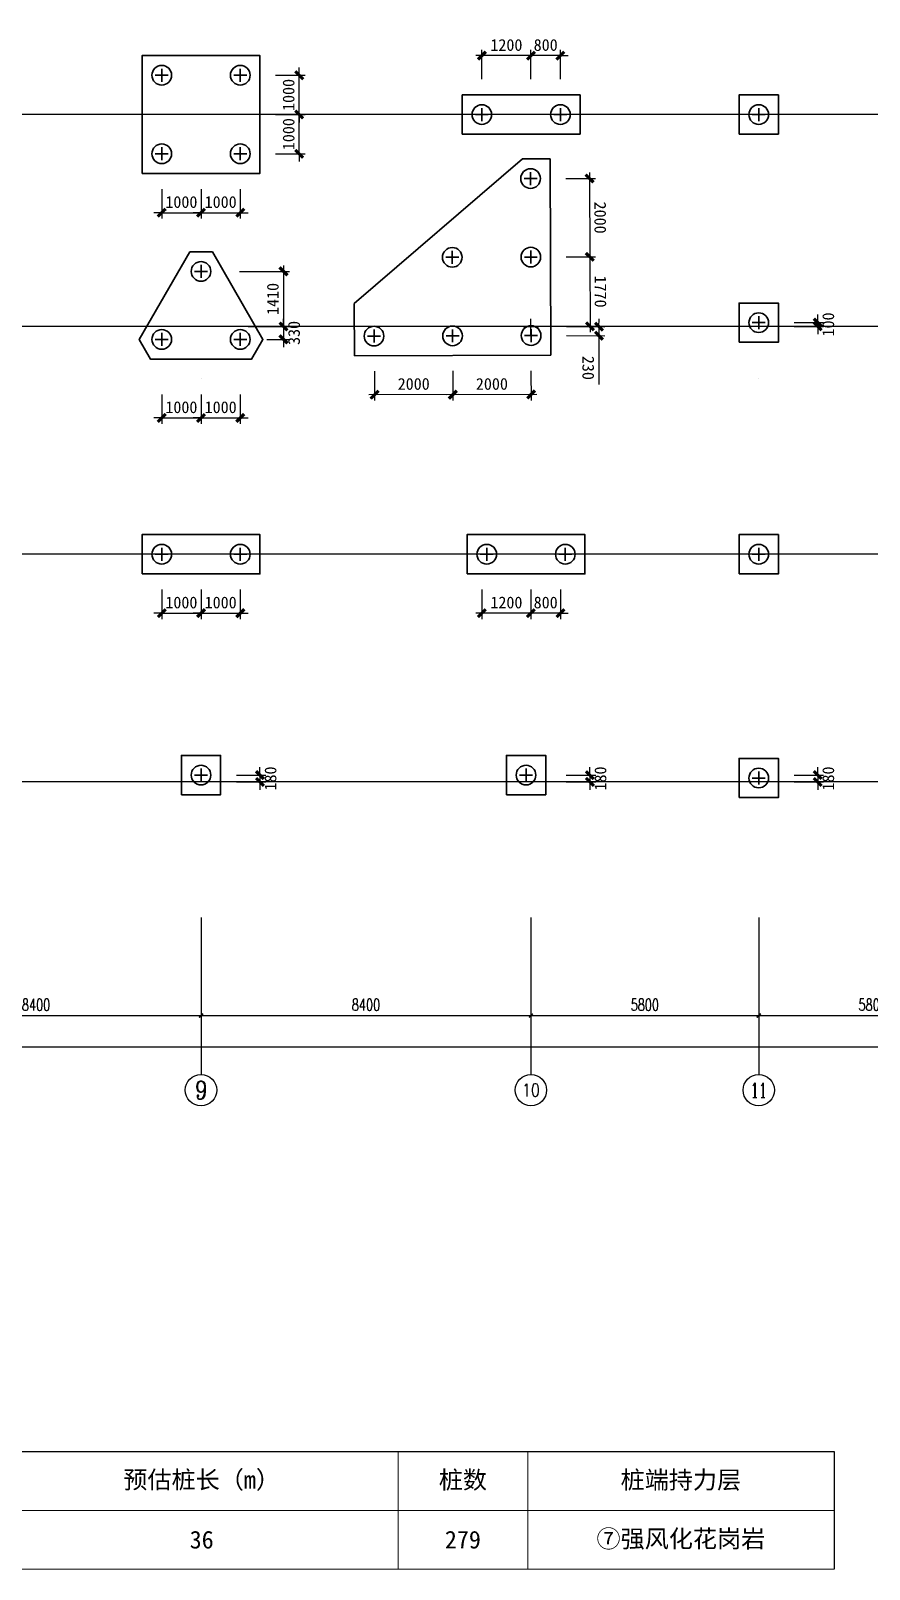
# Model space of a CAD drawing. Header units: millimetres. Extents: x -8252 to 341964, y -299084 to 206355.
# Drawn here: x 48164 to 69510, y -20052 to 19134 of the extents above; entities that cross this region are included whole.
import ezdxf
from ezdxf.enums import TextEntityAlignment as Align

# ---------------------------------------------------------------- set-up
doc = ezdxf.new("R2010")
doc.units = ezdxf.units.MM
doc.header["$LTSCALE"] = 500
doc.header["$PDMODE"] = 2
doc.header["$PDSIZE"] = 200
doc.linetypes.add('DASHDOT', pattern=[25.4, 12.7, -6.35, 0, -6.35])
for name, color, linetype in [('AXIS', 3, 'Continuous'), ('AXIS_TEXT', 7, 'Continuous'), ('dim____', 70, 'Continuous'), ('DOTE', 20, 'DASHDOT')]:
    doc.layers.add(name, color=color, linetype=linetype)
for name, color, linetype, lineweight in [('s121', 2, 'Continuous', 35), ('shear_wall', 100, 'Continuous', 25), ('zkz', 200, 'Continuous', 35), ('图形标注', 3, 'Continuous', 13), ('文字标注', 4, 'Continuous', 13)]:
    doc.layers.add(name, color=color, linetype=linetype, lineweight=lineweight)
doc.styles.add('_TCH_AXIS', font='COMPLEX', dxfattribs={"bigfont": 'GBCBIG'})
doc.styles.add('_TCH_DIM_T3', font='SIMPLEX', dxfattribs={"width": 0.705882, "bigfont": 'GBCBIG'})
doc.styles.add('COMPLEX', font='COMPLEX')
doc.styles.add('宋体', font='')
doc.styles.get('宋体').set_extended_font_data('宋体')
doc.dimstyles.new('_TCH_ARCH&&100', dxfattribs={"dimtxt": 297.5, "dimasz": 100, "dimexe": 250, "dimexo": 300, "dimgap": 126.25, "dimtad": 1, "dimdec": 0, "dimzin": 0, "dimdsep": 46, "dimtxsty": '_TCH_DIM_T3', "dimblk": 'ARCHTICK', "dimcen": 0.09, "dimclrt": 7, "dimazin": 2, "dimtfac": 1, "dimtdec": 0, "dimtix": 1, "dimtmove": 2, "dimatfit": 3, "dimfxl": 100, "dimtolj": 1, "dimtzin": 0, "dimarcsym": 0})
doc.dimstyles.new('ISO-25', dxfattribs={"dimtxt": 2.5, "dimasz": 2.5, "dimexe": 1.25, "dimexo": 0.625, "dimtad": 1, "dimtxsty": 'Standard', "dimcen": 2.5, "dimadec": 0, "dimazin": 0, "dimtfac": 1, "dimtmove": 0, "dimatfit": 3, "dimfxl": 1, "dimarcsym": 0})

# ---------------------------------------------------------------- blocks, each defined once
blk = doc.blocks.new('_ArchTick')
at = {"color": 0, "linetype": 'ByBlock', "const_width": 0.4}
blk.add_lwpolyline([(-0.5, -0.5), (0.5, 0.5)], dxfattribs=at)
blk = doc.blocks.new('*D551')
at = {"layer": 'Defpoints', "color": 0, "transparency": 16777216}
for p in [(52998, 175), (52998, 0), (53998, 0)]:
    blk.add_point(p, dxfattribs=at)
at = {"layer": 'dim____', "color": 0, "lineweight": -2, "transparency": 16777216}
for p, q in [((53398, 175), (54148, 175)), ((53398, 0), (54148, 0)), ((53998, 175), (53998, 375)), ((53998, 175), (53998, 0)), ((53998, 0), (53998, -200))]:
    blk.add_line(p, q, dxfattribs=at)
at = {"layer": 'dim____', "color": 0, "lineweight": -2, "transparency": 16777216, "xscale": 200, "yscale": 200, "zscale": 200}
for p, rotation in [((53998, 175), 270), ((53998, 0), 90)]:
    blk.add_blockref('_ArchTick', p, dxfattribs=dict(at, rotation=rotation))
at = {"layer": 'dim____', "color": 7, "transparency": 16777216, "insert": (54268, 88), "char_height": 300, "attachment_point": 5, "rotation": 90, "style": '宋体'}
blk.add_mtext('180', dxfattribs=at)
blk = doc.blocks.new('*D553')
at = {"layer": 'Defpoints', "color": 0, "transparency": 16777216}
for p in [(61398, 175), (61398, 0), (62398, 0)]:
    blk.add_point(p, dxfattribs=at)
at = {"layer": 'dim____', "color": 0, "lineweight": -2, "transparency": 16777216}
for p, q in [((61798, 175), (62548, 175)), ((61798, 0), (62548, 0)), ((62398, 175), (62398, 375)), ((62398, 175), (62398, 0)), ((62398, 0), (62398, -200))]:
    blk.add_line(p, q, dxfattribs=at)
at = {"layer": 'dim____', "color": 0, "lineweight": -2, "transparency": 16777216, "xscale": 200, "yscale": 200, "zscale": 200}
for p, rotation in [((62398, 175), 270), ((62398, 0), 90)]:
    blk.add_blockref('_ArchTick', p, dxfattribs=dict(at, rotation=rotation))
at = {"layer": 'dim____', "color": 7, "transparency": 16777216, "insert": (62668, 88), "char_height": 300, "attachment_point": 5, "rotation": 90, "style": '宋体'}
blk.add_mtext('180', dxfattribs=at)
blk = doc.blocks.new('*D555')
at = {"layer": 'Defpoints', "color": 0, "transparency": 16777216}
for p in [(67198, 175), (67198, 0), (68198, 0)]:
    blk.add_point(p, dxfattribs=at)
at = {"layer": 'dim____', "color": 0, "lineweight": -2, "transparency": 16777216}
for p, q in [((67598, 175), (68348, 175)), ((67598, 0), (68348, 0)), ((68198, 175), (68198, 375)), ((68198, 175), (68198, 0)), ((68198, 0), (68198, -200))]:
    blk.add_line(p, q, dxfattribs=at)
at = {"layer": 'dim____', "color": 0, "lineweight": -2, "transparency": 16777216, "xscale": 200, "yscale": 200, "zscale": 200}
for p, rotation in [((68198, 175), 270), ((68198, 0), 90)]:
    blk.add_blockref('_ArchTick', p, dxfattribs=dict(at, rotation=rotation))
at = {"layer": 'dim____', "color": 7, "transparency": 16777216, "insert": (68468, 88), "char_height": 300, "attachment_point": 5, "rotation": 90, "style": '宋体'}
blk.add_mtext('180', dxfattribs=at)
blk = doc.blocks.new('*D639')
at = {"layer": 'Defpoints', "color": 0, "transparency": 16777216}
for p in [(58903, 10863), (60898, 10870), (58907, 9863)]:
    blk.add_point(p, dxfattribs=at)
at = {"layer": 'dim____', "color": 0, "lineweight": -2, "transparency": 16777216}
for p, q in [((58905, 10463), (58907, 9713)), ((60899, 10470), (60902, 9720)), ((61051, 9871), (58757, 9863))]:
    blk.add_line(p, q, dxfattribs=at)
at = {"layer": 'dim____', "color": 0, "lineweight": -2, "transparency": 16777216, "xscale": 200, "yscale": 200, "zscale": 200}
for p, rotation in [((58907, 9863), 180.2020415048131), ((60901, 9870), 0.2020415048130708)]:
    blk.add_blockref('_ArchTick', p, dxfattribs=dict(at, rotation=rotation))
at = {"layer": 'dim____', "color": 7, "transparency": 16777216, "insert": (59903, 10137), "char_height": 300, "attachment_point": 5, "rotation": 0.202, "style": '宋体'}
blk.add_mtext('2000', dxfattribs=at)
blk = doc.blocks.new('*D640')
at = {"layer": 'Defpoints', "color": 0, "transparency": 16777216}
for p in [(61388, 15370), (61395, 13372), (62395, 13375)]:
    blk.add_point(p, dxfattribs=at)
at = {"layer": 'dim____', "color": 0, "lineweight": -2, "transparency": 16777216}
for p, q in [((61788, 15371), (62538, 15374)), ((62387, 15524), (62395, 13225)), ((61795, 13373), (62545, 13376))]:
    blk.add_line(p, q, dxfattribs=at)
at = {"layer": 'dim____', "color": 0, "lineweight": -2, "transparency": 16777216, "xscale": 200, "yscale": 200, "zscale": 200}
for p, rotation in [((62388, 15374), 90.202041504812), ((62395, 13375), 270.202041504812)]:
    blk.add_blockref('_ArchTick', p, dxfattribs=dict(at, rotation=rotation))
at = {"layer": 'dim____', "color": 7, "transparency": 16777216, "insert": (62661, 14375), "char_height": 300, "attachment_point": 5, "rotation": 270.202, "style": '宋体'}
blk.add_mtext('2000', dxfattribs=at)
blk = doc.blocks.new('*D641')
at = {"layer": 'Defpoints', "color": 0, "transparency": 16777216}
for p in [(61395, 13372), (61402, 11600), (62401, 11604)]:
    blk.add_point(p, dxfattribs=at)
at = {"layer": 'dim____', "color": 0, "lineweight": -2, "transparency": 16777216}
for p, q in [((61795, 13373), (62545, 13376)), ((62394, 13525), (62402, 11454)), ((61802, 11602), (62551, 11604))]:
    blk.add_line(p, q, dxfattribs=at)
at = {"layer": 'dim____', "color": 0, "lineweight": -2, "transparency": 16777216, "xscale": 200, "yscale": 200, "zscale": 200}
for p, rotation in [((62395, 13375), 90.202041504812), ((62401, 11604), 270.202041504812)]:
    blk.add_blockref('_ArchTick', p, dxfattribs=dict(at, rotation=rotation))
at = {"layer": 'dim____', "color": 7, "transparency": 16777216, "insert": (62668, 12491), "char_height": 300, "attachment_point": 5, "rotation": 270.202, "style": '宋体'}
blk.add_mtext('1770', dxfattribs=at)
blk = doc.blocks.new('*D642')
at = {"layer": 'Defpoints', "color": 0, "transparency": 16777216}
for p in [(56913, 10863), (58908, 10870), (56917, 9863)]:
    blk.add_point(p, dxfattribs=at)
at = {"layer": 'dim____', "color": 0, "lineweight": -2, "transparency": 16777216}
for p, q in [((56915, 10463), (56917, 9713)), ((58909, 10470), (58912, 9720)), ((59061, 9871), (56767, 9863))]:
    blk.add_line(p, q, dxfattribs=at)
at = {"layer": 'dim____', "color": 0, "lineweight": -2, "transparency": 16777216, "xscale": 200, "yscale": 200, "zscale": 200}
for p, rotation in [((56917, 9863), 180.2020415048131), ((58911, 9870), 0.2020415048130708)]:
    blk.add_blockref('_ArchTick', p, dxfattribs=dict(at, rotation=rotation))
at = {"layer": 'dim____', "color": 7, "transparency": 16777216, "insert": (57913, 10137), "char_height": 300, "attachment_point": 5, "rotation": 0.202, "style": '宋体'}
blk.add_mtext('2000', dxfattribs=at)
blk = doc.blocks.new('*D647')
at = {"layer": 'Defpoints', "color": 0, "transparency": 16777216}
for p in [(61402, 11601), (61402, 11370), (62630, 11597)]:
    blk.add_point(p, dxfattribs=at)
at = {"layer": 'dim____', "color": 0, "lineweight": -2, "transparency": 16777216}
for p, q in [((62630, 11597), (62631, 11797)), ((61802, 11600), (62780, 11596)), ((61802, 11369), (62779, 11365)), ((62629, 11366), (62625, 10126)), ((62630, 11597), (62629, 11366))]:
    blk.add_line(p, q, dxfattribs=at)
at = {"layer": 'dim____', "color": 0, "lineweight": -2, "transparency": 16777216, "xscale": 200, "yscale": 200, "zscale": 200}
for p, rotation in [((62629, 11366), 89.79795849518804), ((62630, 11597), 269.797958495188)]:
    blk.add_blockref('_ArchTick', p, dxfattribs=dict(at, rotation=rotation))
at = {"layer": 'dim____', "color": 7, "transparency": 16777216, "insert": (62356, 10547), "char_height": 300, "attachment_point": 5, "rotation": 269.798, "style": '宋体'}
blk.add_mtext('230', dxfattribs=at)
blk = doc.blocks.new('*D722')
at = {"layer": 'Defpoints', "color": 0, "transparency": 16777216}
for p in [(51498, 15500), (52498, 15500), (52498, 14500)]:
    blk.add_point(p, dxfattribs=at)
at = {"layer": 'dim____', "color": 0, "lineweight": -2, "transparency": 16777216}
for p, q in [((51498, 15100), (51498, 14350)), ((52498, 15100), (52498, 14350)), ((51498, 14500), (51298, 14500)), ((51498, 14500), (52498, 14500)), ((52498, 14500), (52698, 14500))]:
    blk.add_line(p, q, dxfattribs=at)
at = {"layer": 'dim____', "color": 0, "lineweight": -2, "transparency": 16777216, "xscale": 200, "yscale": 200, "zscale": 200}
blk.add_blockref('_ArchTick', (51498, 14500), dxfattribs=at)
at = {"layer": 'dim____', "color": 0, "lineweight": -2, "transparency": 16777216, "xscale": 200, "yscale": 200, "zscale": 200, "rotation": 180}
blk.add_blockref('_ArchTick', (52498, 14500), dxfattribs=at)
at = {"layer": 'dim____', "color": 7, "transparency": 16777216, "insert": (51998, 14770), "char_height": 300, "attachment_point": 5, "style": '宋体'}
blk.add_mtext('1000', dxfattribs=at)
blk = doc.blocks.new('*D723')
at = {"layer": 'Defpoints', "color": 0, "transparency": 16777216}
for p in [(52498, 15500), (53498, 15500), (53498, 14500)]:
    blk.add_point(p, dxfattribs=at)
at = {"layer": 'dim____', "color": 0, "lineweight": -2, "transparency": 16777216}
for p, q in [((52498, 15100), (52498, 14350)), ((53498, 15100), (53498, 14350)), ((52498, 14500), (52298, 14500)), ((52498, 14500), (53498, 14500)), ((53498, 14500), (53698, 14500))]:
    blk.add_line(p, q, dxfattribs=at)
at = {"layer": 'dim____', "color": 0, "lineweight": -2, "transparency": 16777216, "xscale": 200, "yscale": 200, "zscale": 200}
blk.add_blockref('_ArchTick', (52498, 14500), dxfattribs=at)
at = {"layer": 'dim____', "color": 0, "lineweight": -2, "transparency": 16777216, "xscale": 200, "yscale": 200, "zscale": 200, "rotation": 180}
blk.add_blockref('_ArchTick', (53498, 14500), dxfattribs=at)
at = {"layer": 'dim____', "color": 7, "transparency": 16777216, "insert": (52998, 14770), "char_height": 300, "attachment_point": 5, "style": '宋体'}
blk.add_mtext('1000', dxfattribs=at)
blk = doc.blocks.new('*D724')
at = {"layer": 'Defpoints', "color": 0, "transparency": 16777216}
for p in [(53998, 17000), (54998, 17000), (53998, 16000)]:
    blk.add_point(p, dxfattribs=at)
at = {"layer": 'dim____', "color": 0, "lineweight": -2, "transparency": 16777216}
for p, q in [((54398, 17000), (55148, 17000)), ((54998, 17000), (54998, 17200)), ((54998, 16000), (54998, 17000)), ((54398, 16000), (55148, 16000)), ((54998, 16000), (54998, 15800))]:
    blk.add_line(p, q, dxfattribs=at)
at = {"layer": 'dim____', "color": 0, "lineweight": -2, "transparency": 16777216, "xscale": 200, "yscale": 200, "zscale": 200}
for p, rotation in [((54998, 17000), 270), ((54998, 16000), 90)]:
    blk.add_blockref('_ArchTick', p, dxfattribs=dict(at, rotation=rotation))
at = {"layer": 'dim____', "color": 7, "transparency": 16777216, "insert": (54728, 16500), "char_height": 300, "attachment_point": 5, "rotation": 90, "style": '宋体'}
blk.add_mtext('1000', dxfattribs=at)
blk = doc.blocks.new('*D725')
at = {"layer": 'Defpoints', "color": 0, "transparency": 16777216}
for p in [(53998, 18000), (54998, 18000), (53998, 17000)]:
    blk.add_point(p, dxfattribs=at)
at = {"layer": 'dim____', "color": 0, "lineweight": -2, "transparency": 16777216}
for p, q in [((54998, 18000), (54998, 18200)), ((54398, 18000), (55148, 18000)), ((54998, 17000), (54998, 18000)), ((54398, 17000), (55148, 17000)), ((54998, 17000), (54998, 16800))]:
    blk.add_line(p, q, dxfattribs=at)
at = {"layer": 'dim____', "color": 0, "lineweight": -2, "transparency": 16777216, "xscale": 200, "yscale": 200, "zscale": 200}
for p, rotation in [((54998, 18000), 270), ((54998, 17000), 90)]:
    blk.add_blockref('_ArchTick', p, dxfattribs=dict(at, rotation=rotation))
at = {"layer": 'dim____', "color": 7, "transparency": 16777216, "insert": (54728, 17500), "char_height": 300, "attachment_point": 5, "rotation": 90, "style": '宋体'}
blk.add_mtext('1000', dxfattribs=at)
blk = doc.blocks.new('*D726')
at = {"layer": 'Defpoints', "color": 0, "transparency": 16777216}
for p in [(51498, 5300), (52498, 5300), (52498, 4300)]:
    blk.add_point(p, dxfattribs=at)
at = {"layer": 'dim____', "color": 0, "lineweight": -2, "transparency": 16777216}
for p, q in [((51498, 4900), (51498, 4150)), ((52498, 4900), (52498, 4150)), ((51498, 4300), (51298, 4300)), ((51498, 4300), (52498, 4300)), ((52498, 4300), (52698, 4300))]:
    blk.add_line(p, q, dxfattribs=at)
at = {"layer": 'dim____', "color": 0, "lineweight": -2, "transparency": 16777216, "xscale": 200, "yscale": 200, "zscale": 200}
blk.add_blockref('_ArchTick', (51498, 4300), dxfattribs=at)
at = {"layer": 'dim____', "color": 0, "lineweight": -2, "transparency": 16777216, "xscale": 200, "yscale": 200, "zscale": 200, "rotation": 180}
blk.add_blockref('_ArchTick', (52498, 4300), dxfattribs=at)
at = {"layer": 'dim____', "color": 7, "transparency": 16777216, "insert": (51998, 4570), "char_height": 300, "attachment_point": 5, "style": '宋体'}
blk.add_mtext('1000', dxfattribs=at)
blk = doc.blocks.new('*D727')
at = {"layer": 'Defpoints', "color": 0, "transparency": 16777216}
for p in [(52498, 5300), (53498, 5300), (53498, 4300)]:
    blk.add_point(p, dxfattribs=at)
at = {"layer": 'dim____', "color": 0, "lineweight": -2, "transparency": 16777216}
for p, q in [((52498, 4900), (52498, 4150)), ((53498, 4900), (53498, 4150)), ((52498, 4300), (52298, 4300)), ((52498, 4300), (53498, 4300)), ((53498, 4300), (53698, 4300))]:
    blk.add_line(p, q, dxfattribs=at)
at = {"layer": 'dim____', "color": 0, "lineweight": -2, "transparency": 16777216, "xscale": 200, "yscale": 200, "zscale": 200}
blk.add_blockref('_ArchTick', (52498, 4300), dxfattribs=at)
at = {"layer": 'dim____', "color": 0, "lineweight": -2, "transparency": 16777216, "xscale": 200, "yscale": 200, "zscale": 200, "rotation": 180}
blk.add_blockref('_ArchTick', (53498, 4300), dxfattribs=at)
at = {"layer": 'dim____', "color": 7, "transparency": 16777216, "insert": (52998, 4570), "char_height": 300, "attachment_point": 5, "style": '宋体'}
blk.add_mtext('1000', dxfattribs=at)
blk = doc.blocks.new('*D756')
at = {"layer": 'Defpoints', "color": 0, "transparency": 16777216}
for p in [(51498, 10273), (52498, 10273), (52498, 9273)]:
    blk.add_point(p, dxfattribs=at)
at = {"layer": 'dim____', "color": 0, "lineweight": -2, "transparency": 16777216}
for p, q in [((51498, 9873), (51498, 9123)), ((52498, 9873), (52498, 9123)), ((51498, 9273), (51298, 9273)), ((51498, 9273), (52498, 9273)), ((52498, 9273), (52698, 9273))]:
    blk.add_line(p, q, dxfattribs=at)
at = {"layer": 'dim____', "color": 0, "lineweight": -2, "transparency": 16777216, "xscale": 200, "yscale": 200, "zscale": 200}
blk.add_blockref('_ArchTick', (51498, 9273), dxfattribs=at)
at = {"layer": 'dim____', "color": 0, "lineweight": -2, "transparency": 16777216, "xscale": 200, "yscale": 200, "zscale": 200, "rotation": 180}
blk.add_blockref('_ArchTick', (52498, 9273), dxfattribs=at)
at = {"layer": 'dim____', "color": 7, "transparency": 16777216, "insert": (51998, 9543), "char_height": 300, "attachment_point": 5, "style": '宋体'}
blk.add_mtext('1000', dxfattribs=at)
blk = doc.blocks.new('*D757')
at = {"layer": 'Defpoints', "color": 0, "transparency": 16777216}
for p in [(52498, 10273), (53498, 10273), (53498, 9273)]:
    blk.add_point(p, dxfattribs=at)
at = {"layer": 'dim____', "color": 0, "lineweight": -2, "transparency": 16777216}
for p, q in [((52498, 9873), (52498, 9123)), ((53498, 9873), (53498, 9123)), ((52498, 9273), (52298, 9273)), ((52498, 9273), (53498, 9273)), ((53498, 9273), (53698, 9273))]:
    blk.add_line(p, q, dxfattribs=at)
at = {"layer": 'dim____', "color": 0, "lineweight": -2, "transparency": 16777216, "xscale": 200, "yscale": 200, "zscale": 200}
blk.add_blockref('_ArchTick', (52498, 9273), dxfattribs=at)
at = {"layer": 'dim____', "color": 0, "lineweight": -2, "transparency": 16777216, "xscale": 200, "yscale": 200, "zscale": 200, "rotation": 180}
blk.add_blockref('_ArchTick', (53498, 9273), dxfattribs=at)
at = {"layer": 'dim____', "color": 7, "transparency": 16777216, "insert": (52998, 9543), "char_height": 300, "attachment_point": 5, "style": '宋体'}
blk.add_mtext('1000', dxfattribs=at)
blk = doc.blocks.new('*D758')
at = {"layer": 'Defpoints', "color": 0, "transparency": 16777216}
for p in [(53075, 13006), (53597, 11600), (54597, 11600)]:
    blk.add_point(p, dxfattribs=at)
at = {"layer": 'dim____', "color": 0, "lineweight": -2, "transparency": 16777216}
for p, q in [((53475, 13006), (54747, 13006)), ((54597, 13156), (54597, 11450)), ((53997, 11600), (54747, 11600))]:
    blk.add_line(p, q, dxfattribs=at)
at = {"layer": 'dim____', "color": 0, "lineweight": -2, "transparency": 16777216, "xscale": 200, "yscale": 200, "zscale": 200}
for p, rotation in [((54597, 13006), 90), ((54597, 11600), 270)]:
    blk.add_blockref('_ArchTick', p, dxfattribs=dict(at, rotation=rotation))
at = {"layer": 'dim____', "color": 7, "transparency": 16777216, "insert": (54327, 12303), "char_height": 300, "attachment_point": 5, "rotation": 90, "style": '宋体'}
blk.add_mtext('1410', dxfattribs=at)
blk = doc.blocks.new('*D759')
at = {"layer": 'Defpoints', "color": 0, "transparency": 16777216}
for p in [(53597, 11600), (54075, 11274), (54597, 11274)]:
    blk.add_point(p, dxfattribs=at)
at = {"layer": 'dim____', "color": 0, "lineweight": -2, "transparency": 16777216}
for p, q in [((54597, 11600), (54597, 11800)), ((53697, 11600), (54747, 11600)), ((54597, 11600), (54597, 11274)), ((54175, 11274), (54747, 11274)), ((54597, 11274), (54597, 11074))]:
    blk.add_line(p, q, dxfattribs=at)
at = {"layer": 'dim____', "color": 0, "lineweight": -2, "transparency": 16777216, "xscale": 200, "yscale": 200, "zscale": 200}
for p, rotation in [((54597, 11600), 270), ((54597, 11274), 90)]:
    blk.add_blockref('_ArchTick', p, dxfattribs=dict(at, rotation=rotation))
at = {"layer": 'dim____', "color": 7, "transparency": 16777216, "insert": (54867, 11437), "char_height": 300, "attachment_point": 5, "rotation": 90, "style": '宋体'}
blk.add_mtext('330', dxfattribs=at)
blk = doc.blocks.new('*D760')
at = {"layer": 'Defpoints', "color": 0, "transparency": 16777216}
for p in [(60898, 18500), (60898, 17500), (61648, 17500)]:
    blk.add_point(p, dxfattribs=at)
at = {"layer": 'dim____', "color": 0, "lineweight": -2, "transparency": 16777216}
for p, q in [((60898, 18500), (60698, 18500)), ((60898, 17900), (60898, 18650)), ((61648, 18500), (60898, 18500)), ((61648, 17900), (61648, 18650)), ((61648, 18500), (61848, 18500))]:
    blk.add_line(p, q, dxfattribs=at)
at = {"layer": 'dim____', "color": 0, "lineweight": -2, "transparency": 16777216, "xscale": 200, "yscale": 200, "zscale": 200}
blk.add_blockref('_ArchTick', (60898, 18500), dxfattribs=at)
at = {"layer": 'dim____', "color": 0, "lineweight": -2, "transparency": 16777216, "xscale": 200, "yscale": 200, "zscale": 200, "rotation": 180}
blk.add_blockref('_ArchTick', (61648, 18500), dxfattribs=at)
at = {"layer": 'dim____', "color": 7, "transparency": 16777216, "insert": (61273, 18770), "char_height": 300, "attachment_point": 5, "style": '宋体'}
blk.add_mtext('800', dxfattribs=at)
blk = doc.blocks.new('*D761')
at = {"layer": 'Defpoints', "color": 0, "transparency": 16777216}
for p in [(59648, 18500), (59648, 17500), (60898, 17500)]:
    blk.add_point(p, dxfattribs=at)
at = {"layer": 'dim____', "color": 0, "lineweight": -2, "transparency": 16777216}
for p, q in [((61048, 18500), (59498, 18500)), ((59648, 17900), (59648, 18650)), ((60898, 17900), (60898, 18650))]:
    blk.add_line(p, q, dxfattribs=at)
at = {"layer": 'dim____', "color": 0, "lineweight": -2, "transparency": 16777216, "xscale": 200, "yscale": 200, "zscale": 200, "rotation": 180}
blk.add_blockref('_ArchTick', (59648, 18500), dxfattribs=at)
at = {"layer": 'dim____', "color": 0, "lineweight": -2, "transparency": 16777216, "xscale": 200, "yscale": 200, "zscale": 200}
blk.add_blockref('_ArchTick', (60898, 18500), dxfattribs=at)
at = {"layer": 'dim____', "color": 7, "transparency": 16777216, "insert": (60273, 18770), "char_height": 300, "attachment_point": 5, "style": '宋体'}
blk.add_mtext('1200', dxfattribs=at)
blk = doc.blocks.new('*D762')
at = {"layer": 'Defpoints', "color": 0, "transparency": 16777216}
for p in [(60898, 5300), (61648, 5300), (60898, 4300)]:
    blk.add_point(p, dxfattribs=at)
at = {"layer": 'dim____', "color": 0, "lineweight": -2, "transparency": 16777216}
for p, q in [((60898, 4900), (60898, 4150)), ((61648, 4900), (61648, 4150)), ((60898, 4300), (60698, 4300)), ((61648, 4300), (60898, 4300)), ((61648, 4300), (61848, 4300))]:
    blk.add_line(p, q, dxfattribs=at)
at = {"layer": 'dim____', "color": 0, "lineweight": -2, "transparency": 16777216, "xscale": 200, "yscale": 200, "zscale": 200}
blk.add_blockref('_ArchTick', (60898, 4300), dxfattribs=at)
at = {"layer": 'dim____', "color": 0, "lineweight": -2, "transparency": 16777216, "xscale": 200, "yscale": 200, "zscale": 200, "rotation": 180}
blk.add_blockref('_ArchTick', (61648, 4300), dxfattribs=at)
at = {"layer": 'dim____', "color": 7, "transparency": 16777216, "insert": (61273, 4570), "char_height": 300, "attachment_point": 5, "style": '宋体'}
blk.add_mtext('800', dxfattribs=at)
blk = doc.blocks.new('*D763')
at = {"layer": 'Defpoints', "color": 0, "transparency": 16777216}
for p in [(59648, 5300), (60898, 5300), (59648, 4300)]:
    blk.add_point(p, dxfattribs=at)
at = {"layer": 'dim____', "color": 0, "lineweight": -2, "transparency": 16777216}
for p, q in [((59648, 4900), (59648, 4150)), ((60898, 4900), (60898, 4150)), ((61048, 4300), (59498, 4300))]:
    blk.add_line(p, q, dxfattribs=at)
at = {"layer": 'dim____', "color": 0, "lineweight": -2, "transparency": 16777216, "xscale": 200, "yscale": 200, "zscale": 200, "rotation": 180}
blk.add_blockref('_ArchTick', (59648, 4300), dxfattribs=at)
at = {"layer": 'dim____', "color": 0, "lineweight": -2, "transparency": 16777216, "xscale": 200, "yscale": 200, "zscale": 200}
blk.add_blockref('_ArchTick', (60898, 4300), dxfattribs=at)
at = {"layer": 'dim____', "color": 7, "transparency": 16777216, "insert": (60273, 4570), "char_height": 300, "attachment_point": 5, "style": '宋体'}
blk.add_mtext('1200', dxfattribs=at)
blk = doc.blocks.new('*D806')
at = {"layer": 'Defpoints', "color": 0, "transparency": 16777216}
for p in [(67198, 11703), (67198, 11603), (68198, 11603)]:
    blk.add_point(p, dxfattribs=at)
at = {"layer": 'dim____', "color": 0, "lineweight": -2, "transparency": 16777216}
for p, q in [((68198, 11703), (68198, 11903)), ((67598, 11703), (68348, 11703)), ((67598, 11603), (68348, 11603)), ((68198, 11703), (68198, 11603)), ((68198, 11603), (68198, 11403))]:
    blk.add_line(p, q, dxfattribs=at)
at = {"layer": 'dim____', "color": 0, "lineweight": -2, "transparency": 16777216, "xscale": 200, "yscale": 200, "zscale": 200}
for p, rotation in [((68198, 11703), 270), ((68198, 11603), 90)]:
    blk.add_blockref('_ArchTick', p, dxfattribs=dict(at, rotation=rotation))
at = {"layer": 'dim____', "color": 7, "transparency": 16777216, "insert": (68468, 11653), "char_height": 300, "attachment_point": 5, "rotation": 90, "style": '宋体'}
blk.add_mtext('100', dxfattribs=at)
blk = doc.blocks.new('_AXISO')
blk.add_circle((0, 0), 0.5)
at = {"layer": 'AXIS_TEXT', "style": 'COMPLEX', "width": 1.041667}
blk.add_attdef('A', text='', height=0.56, dxfattribs=at).set_placement((-0.25, -0.28), (0.25, -0.28), align=Align.FIT)
blk = doc.blocks.new('*D823')
at = {"layer": 'AXIS', "color": 0, "lineweight": -2, "transparency": 16777216}
for p, q in [((-2, -3750), (-2, -7000)), ((72498, -3750), (72498, -7000)), ((-2, -6750), (72498, -6750))]:
    blk.add_line(p, q, dxfattribs=at)
at = {"layer": 'Defpoints', "color": 0, "transparency": 16777216}
for p in [(-2, -3450), (72498, -3450), (72498, -6750)]:
    blk.add_point(p, dxfattribs=at)
at = {"layer": 'AXIS', "color": 0, "lineweight": -2, "transparency": 16777216, "xscale": 100, "yscale": 100, "zscale": 100, "rotation": 180}
blk.add_blockref('_ArchTick', (-2, -6750), dxfattribs=at)
at = {"layer": 'AXIS', "color": 0, "lineweight": -2, "transparency": 16777216, "xscale": 100, "yscale": 100, "zscale": 100}
blk.add_blockref('_ArchTick', (72498, -6750), dxfattribs=at)
at = {"layer": 'AXIS', "color": 7, "transparency": 16777216, "insert": (36248, -6475), "char_height": 297.5, "attachment_point": 5, "style": '_TCH_DIM_T3'}
blk.add_mtext('\\A1;72500', dxfattribs=at)
blk = doc.blocks.new('*D831')
at = {"layer": 'AXIS', "color": 0, "lineweight": -2, "transparency": 16777216}
for p, q in [((44098, -3750), (44098, -6200)), ((52498, -3750), (52498, -6200)), ((44098, -5950), (52498, -5950))]:
    blk.add_line(p, q, dxfattribs=at)
at = {"layer": 'Defpoints', "color": 0, "transparency": 16777216}
for p in [(44098, -3450), (52498, -3450), (52498, -5950)]:
    blk.add_point(p, dxfattribs=at)
at = {"layer": 'AXIS', "color": 0, "lineweight": -2, "transparency": 16777216, "xscale": 100, "yscale": 100, "zscale": 100, "rotation": 180}
blk.add_blockref('_ArchTick', (44098, -5950), dxfattribs=at)
at = {"layer": 'AXIS', "color": 0, "lineweight": -2, "transparency": 16777216, "xscale": 100, "yscale": 100, "zscale": 100}
blk.add_blockref('_ArchTick', (52498, -5950), dxfattribs=at)
at = {"layer": 'AXIS', "color": 7, "transparency": 16777216, "insert": (48298, -5675), "char_height": 297.5, "attachment_point": 5, "style": '_TCH_DIM_T3'}
blk.add_mtext('\\A1;8400', dxfattribs=at)
blk = doc.blocks.new('*D832')
at = {"layer": 'AXIS', "color": 0, "lineweight": -2, "transparency": 16777216}
for p, q in [((52498, -3750), (52498, -6200)), ((60898, -3750), (60898, -6200)), ((52498, -5950), (60898, -5950))]:
    blk.add_line(p, q, dxfattribs=at)
at = {"layer": 'Defpoints', "color": 0, "transparency": 16777216}
for p in [(52498, -3450), (60898, -3450), (60898, -5950)]:
    blk.add_point(p, dxfattribs=at)
at = {"layer": 'AXIS', "color": 0, "lineweight": -2, "transparency": 16777216, "xscale": 100, "yscale": 100, "zscale": 100, "rotation": 180}
blk.add_blockref('_ArchTick', (52498, -5950), dxfattribs=at)
at = {"layer": 'AXIS', "color": 0, "lineweight": -2, "transparency": 16777216, "xscale": 100, "yscale": 100, "zscale": 100}
blk.add_blockref('_ArchTick', (60898, -5950), dxfattribs=at)
at = {"layer": 'AXIS', "color": 7, "transparency": 16777216, "insert": (56698, -5675), "char_height": 297.5, "attachment_point": 5, "style": '_TCH_DIM_T3'}
blk.add_mtext('\\A1;8400', dxfattribs=at)
blk = doc.blocks.new('*D833')
at = {"layer": 'AXIS', "color": 0, "lineweight": -2, "transparency": 16777216}
for p, q in [((60898, -3750), (60898, -6200)), ((66698, -3750), (66698, -6200)), ((60898, -5950), (66698, -5950))]:
    blk.add_line(p, q, dxfattribs=at)
at = {"layer": 'Defpoints', "color": 0, "transparency": 16777216}
for p in [(60898, -3450), (66698, -3450), (66698, -5950)]:
    blk.add_point(p, dxfattribs=at)
at = {"layer": 'AXIS', "color": 0, "lineweight": -2, "transparency": 16777216, "xscale": 100, "yscale": 100, "zscale": 100, "rotation": 180}
blk.add_blockref('_ArchTick', (60898, -5950), dxfattribs=at)
at = {"layer": 'AXIS', "color": 0, "lineweight": -2, "transparency": 16777216, "xscale": 100, "yscale": 100, "zscale": 100}
blk.add_blockref('_ArchTick', (66698, -5950), dxfattribs=at)
at = {"layer": 'AXIS', "color": 7, "transparency": 16777216, "insert": (63798, -5675), "char_height": 297.5, "attachment_point": 5, "style": '_TCH_DIM_T3'}
blk.add_mtext('\\A1;5800', dxfattribs=at)
blk = doc.blocks.new('*D834')
at = {"layer": 'AXIS', "color": 0, "lineweight": -2, "transparency": 16777216}
for p, q in [((66698, -3750), (66698, -6200)), ((72498, -3750), (72498, -6200)), ((66698, -5950), (72498, -5950))]:
    blk.add_line(p, q, dxfattribs=at)
at = {"layer": 'Defpoints', "color": 0, "transparency": 16777216}
for p in [(66698, -3450), (72498, -3450), (72498, -5950)]:
    blk.add_point(p, dxfattribs=at)
at = {"layer": 'AXIS', "color": 0, "lineweight": -2, "transparency": 16777216, "xscale": 100, "yscale": 100, "zscale": 100, "rotation": 180}
blk.add_blockref('_ArchTick', (66698, -5950), dxfattribs=at)
at = {"layer": 'AXIS', "color": 0, "lineweight": -2, "transparency": 16777216, "xscale": 100, "yscale": 100, "zscale": 100}
blk.add_blockref('_ArchTick', (72498, -5950), dxfattribs=at)
at = {"layer": 'AXIS', "color": 7, "transparency": 16777216, "insert": (69598, -5675), "char_height": 297.5, "attachment_point": 5, "style": '_TCH_DIM_T3'}
blk.add_mtext('\\A1;5800', dxfattribs=at)

msp = doc.modelspace()

# ---------------------------------------------------------------- linework, layer by layer
at = {"layer": 'AXIS'}
for p, q in [((52497.528, -3449.626), (52497.528, -7449.626)), ((60897.528, -3449.626), (60897.528, -7449.626)), ((66697.528, -3449.626), (66697.528, -7449.626))]:
    msp.add_line(p, q, dxfattribs=at)
at = {"layer": 'DOTE', "ltscale": 5}
for p, q in [((52497.528, 57900.374), (52497.528, -3449.626)), ((60897.528, 57900.374), (60897.528, -3449.626)), ((66697.528, 57900.374), (66697.528, -3449.626)), ((75497.528, 17000.374), (-3452.472, 17000.374)), ((75497.528, 11600.374), (-3452.472, 11600.374)), ((75497.528, 5800.374), (-3452.472, 5800.374)), ((75497.528, 0.374), (-3452.472, 0.374))]:
    msp.add_line(p, q, dxfattribs=at)
at = {"layer": 's121'}
for points in [[(50997.528, 15500.374), (53997.528, 15500.374), (53997.528, 18500.374), (50997.528, 18500.374)], [(59147.528, 16500.374), (62147.528, 16500.374), (62147.528, 17500.374), (59147.528, 17500.374)], [(66197.528, 16500.374), (67197.528, 16500.374), (67197.528, 17500.374), (66197.528, 17500.374)], [(56402.647, 10854.401), (61403.702, 10872.036), (61386.071, 15871.804), (60678.969, 15869.311), (56398.529, 12186.395)], [(52208.852, 13505.074), (50920.177, 11273.023), (51208.852, 10773.023), (53786.204, 10773.024), (54074.88, 11273.024), (52786.204, 13505.075)], [(66197.528, 11199.374), (67197.528, 11199.374), (67197.528, 12199.374), (66197.528, 12199.374)], [(50997.528, 5300.374), (53997.528, 5300.374), (53997.528, 6300.374), (50997.528, 6300.374)], [(59272.528, 5300.374), (62272.528, 5300.374), (62272.528, 6300.374), (59272.528, 6300.374)], [(66197.528, 5300.374), (67197.528, 5300.374), (67197.528, 6300.374), (66197.528, 6300.374)], [(51997.528, -324.626), (52997.528, -324.626), (52997.528, 675.374), (51997.528, 675.374)], [(60272.528, -324.626), (61272.528, -324.626), (61272.528, 675.374), (60272.528, 675.374)], [(66197.528, -399.626), (67197.528, -399.626), (67197.528, 600.374), (66197.528, 600.374)]]:
    msp.add_lwpolyline(points, close=True, dxfattribs=at)
at = {"layer": 'shear_wall'}
msp.add_point((60897.528, 11600.374), dxfattribs=at)
at = {"layer": 'zkz'}
for p, q in [((51497.528, 17835.374), (51497.528, 18165.374)), ((53497.528, 17835.374), (53497.528, 18165.374)), ((51332.528, 18000.374), (51662.528, 18000.374)), ((53332.528, 18000.374), (53662.528, 18000.374)), ((59482.528, 17000.374), (59812.528, 17000.374)), ((59647.528, 16835.374), (59647.528, 17165.374)), ((61482.528, 17000.374), (61812.528, 17000.374)), ((61647.528, 16835.374), (61647.528, 17165.374)), ((66532.528, 17000.374), (66862.528, 17000.374)), ((66697.528, 16835.374), (66697.528, 17165.374)), ((51497.528, 15835.374), (51497.528, 16165.374)), ((53497.528, 15835.374), (53497.528, 16165.374)), ((51332.528, 16000.374), (51662.528, 16000.374)), ((53332.528, 16000.374), (53662.528, 16000.374)), ((61052.837, 15370.044), (60722.837, 15370.044)), ((60887.837, 15535.044), (60887.837, 15205.044)), ((59059.902, 13363.004), (58729.902, 13363.004)), ((58894.902, 13528.004), (58894.902, 13198.004)), ((61059.89, 13370.057), (60729.89, 13370.057)), ((60894.89, 13535.057), (60894.89, 13205.057)), ((52332.528, 13005.074), (52662.528, 13005.074)), ((52497.528, 12840.074), (52497.528, 13170.074)), ((66697.528, 11534.374), (66697.528, 11864.374)), ((51497.528, 11108.023), (51497.528, 11438.023)), ((53497.528, 11108.024), (53497.528, 11438.024)), ((56901.967, 11520.964), (56901.967, 11190.964)), ((58901.955, 11528.017), (58901.955, 11198.017)), ((61066.942, 11370.069), (60736.942, 11370.069)), ((60901.942, 11535.069), (60901.942, 11205.069)), ((66532.528, 11699.374), (66862.528, 11699.374)), ((51332.528, 11273.023), (51662.528, 11273.023)), ((53332.528, 11273.024), (53662.528, 11273.024)), ((57066.967, 11355.964), (56736.967, 11355.964)), ((59066.955, 11363.017), (58736.955, 11363.017)), ((51497.528, 5635.374), (51497.528, 5965.374)), ((53497.528, 5635.374), (53497.528, 5965.374)), ((59772.528, 5635.374), (59772.528, 5965.374)), ((61772.528, 5635.374), (61772.528, 5965.374)), ((66697.528, 5635.374), (66697.528, 5965.374)), ((51332.528, 5800.374), (51662.528, 5800.374)), ((53332.528, 5800.374), (53662.528, 5800.374)), ((59607.528, 5800.374), (59937.528, 5800.374)), ((61607.528, 5800.374), (61937.528, 5800.374)), ((66532.528, 5800.374), (66862.528, 5800.374)), ((52332.528, 175.374), (52662.528, 175.374)), ((52497.528, 10.374), (52497.528, 340.374)), ((60607.528, 175.374), (60937.528, 175.374)), ((60772.528, 10.374), (60772.528, 340.374)), ((66532.528, 100.374), (66862.528, 100.374)), ((66697.528, -64.626), (66697.528, 265.374))]:
    msp.add_line(p, q, dxfattribs=at)
for centre in [(51497.528, 18000.374), (53497.528, 18000.374), (59647.528, 17000.374), (61647.528, 17000.374), (66697.528, 17000.374), (51497.528, 16000.374), (53497.528, 16000.374), (60887.837, 15370.044), (58894.902, 13363.004), (60894.89, 13370.057), (52497.528, 13005.074), (66697.528, 11699.374), (51497.528, 11273.023), (53497.528, 11273.024), (56901.967, 11355.964), (58901.955, 11363.017), (60901.942, 11370.069), (51497.528, 5800.374), (53497.528, 5800.374), (59772.528, 5800.374), (61772.528, 5800.374), (66697.528, 5800.374), (52497.528, 175.374), (60772.528, 175.374), (66697.528, 100.374)]:
    msp.add_circle(centre, 250, dxfattribs=at)
at = {"layer": '图形标注', "color": 4, "lineweight": 25}
for p, q in [((1614.511, -17052.331), (68614.511, -17052.331)), ((68614.511, -17052.331), (68614.511, -20052.331))]:
    msp.add_line(p, q, dxfattribs=at)
at = {"layer": '图形标注', "color": 4}
for p, q in [((57514.511, -17052.331), (57514.511, -20052.331)), ((60814.511, -17052.331), (60814.511, -20052.331)), ((60814.511, -17052.331), (60814.511, -20052.331)), ((1614.511, -18552.331), (68614.511, -18552.331)), ((1614.511, -20052.331), (68614.511, -20052.331))]:
    msp.add_line(p, q, dxfattribs=at)

# ---------------------------------------------------------------- block references
at = {"layer": 'AXIS'}
ref = msp.add_blockref('_AXISO', (52497.528, -7849.626), dxfattribs=dict(at, xscale=800, yscale=800, zscale=800))
ref.add_attrib('A', '9', dxfattribs={"layer": 'AXIS_TEXT', "height": 465.948, "style": '_TCH_AXIS'}).set_placement((52342.212, -8082.6), (52652.844, -8082.6), align=Align.FIT)
ref = msp.add_blockref('_AXISO', (60897.528, -7849.626), dxfattribs=dict(at, xscale=800, yscale=800, zscale=800))
ref.add_attrib('A', '10', dxfattribs={"layer": 'AXIS_TEXT', "height": 328.4455, "style": '_TCH_AXIS'}).set_placement((60670.744, -8013.849), (61124.312, -8013.849), align=Align.FIT)
ref = msp.add_blockref('_AXISO', (66697.528, -7849.626), dxfattribs=dict(at, xscale=800, yscale=800, zscale=800))
ref.add_attrib('A', '11', dxfattribs={"layer": 'AXIS_TEXT', "height": 368.7626, "style": '_TCH_AXIS'}).set_placement((66486.807, -8034.007), (66908.25, -8034.007), align=Align.FIT)

# ---------------------------------------------------------------- texts
at = {"layer": '文字标注', "color": 4, "char_height": 450, "attachment_point": 5, "style": '宋体'}
for s, insert, width in [('预估桩长（m）', (52514.511, -17802.331), 10000), ('桩数', (59164.511, -17802.331), 3300), ('桩端持力层', (64714.511, -17802.331), 7800), ('36', (52514.511, -19302.331), 10000), ('279', (59164.511, -19302.331), 3300), ('{\\C256;⑦}强风化花岗岩', (64714.511, -19302.331), 7800)]:
    msp.add_mtext(s, dxfattribs=dict(at, insert=insert, width=width))

# ---------------------------------------------------------------- dimensions: what is measured, and where the dimension line sits
at = {"layer": 'AXIS'}
for p1, p2, distance, picture, middle in [((-2.472, -3449.626), (72497.528, -3449.626), -3300, '*D823', (36247.528, -6474.626)), ((44097.528, -3449.626), (52497.528, -3449.626), -2500, '*D831', (48297.528, -5674.626)), ((52497.528, -3449.626), (60897.528, -3449.626), -2500, '*D832', (56697.528, -5674.626)), ((60897.528, -3449.626), (66697.528, -3449.626), -2500, '*D833', (63797.528, -5674.626)), ((66697.528, -3449.626), (72497.528, -3449.626), -2500, '*D834', (69597.528, -5674.626))]:
    dim = msp.add_aligned_dim(p1=p1, p2=p2, distance=distance, dimstyle='_TCH_ARCH&&100', dxfattribs=at)
    dim.commit()
    dim.dimension.update_dxf_attribs({"geometry": picture, "text_midpoint": middle})
at = {"layer": 'dim____'}
for base, p1, p2, angle, override, picture, middle in [((59647.528, 18500.374), (60897.528, 17500.374), (59647.528, 17500.374), 180, {"dimtxt": 300, "dimasz": 200, "dimexe": 150, "dimexo": 400, "dimgap": 120, "dimtad": 1, "dimrnd": 100, "dimtxsty": '宋体', "dimblk1": 'ArchTick', "dimblk2": 'ArchTick', "dimsah": 1, "dimdle": 150, "dimclrt": 7, "dimtix": 1, "dimtmove": 0}, '*D761', (60272.528, 18770.374)), ((60897.528, 18500.374), (61647.528, 17500.374), (60897.528, 17500.374), 180, {"dimtxt": 300, "dimasz": 200, "dimexe": 150, "dimexo": 400, "dimgap": 120, "dimtad": 1, "dimrnd": 100, "dimtxsty": '宋体', "dimblk1": 'ArchTick', "dimblk2": 'ArchTick', "dimsah": 1, "dimdle": 150, "dimclrt": 7, "dimtix": 1, "dimtmove": 0}, '*D760', (61272.528, 18770.374)), ((54997.528, 18000.374), (53997.528, 17000.374), (53997.528, 18000.374), 90, {"dimtxt": 300, "dimasz": 200, "dimexe": 150, "dimexo": 400, "dimgap": 120, "dimtad": 1, "dimrnd": 10, "dimtxsty": '宋体', "dimblk1": 'ArchTick', "dimblk2": 'ArchTick', "dimsah": 1, "dimdle": 150, "dimclrt": 7, "dimtix": 1, "dimtmove": 0}, '*D725', (54727.528, 17500.374)), ((54997.528, 17000.374), (53997.528, 16000.374), (53997.528, 17000.374), 90, {"dimtxt": 300, "dimasz": 200, "dimexe": 150, "dimexo": 400, "dimgap": 120, "dimtad": 1, "dimrnd": 10, "dimtxsty": '宋体', "dimblk1": 'ArchTick', "dimblk2": 'ArchTick', "dimsah": 1, "dimdle": 150, "dimclrt": 7, "dimtix": 1, "dimtmove": 0}, '*D724', (54727.528, 16500.374)), ((62394.88, 13375.446), (61387.84, 15370.044), (61394.886, 13371.92), 90.2020415, {"dimtxt": 300, "dimasz": 200, "dimexe": 150, "dimexo": 400, "dimgap": 120, "dimtad": 1, "dimrnd": 10, "dimtxsty": '宋体', "dimblk1": 'ArchTick', "dimblk2": 'ArchTick', "dimsah": 1, "dimdle": 150, "dimclrt": 7, "dimtix": 1, "dimtmove": 0}, '*D640', (62661.355, 14375.461)), ((62401.127, 11603.897), (61394.886, 13371.92), (61401.948, 11600.374), 90.2020415, {"dimtxt": 300, "dimasz": 200, "dimexe": 150, "dimexo": 400, "dimgap": 120, "dimtad": 1, "dimrnd": 10, "dimtxsty": '宋体', "dimblk1": 'ArchTick', "dimblk2": 'ArchTick', "dimsah": 1, "dimdle": 150, "dimclrt": 7, "dimtix": 1, "dimtmove": 0}, '*D641', (62668.002, 12490.624)), ((54597.207, 11600.374), (53074.879, 13006.074), (53597.207, 11600.374), 90, {"dimtxt": 300, "dimasz": 200, "dimexe": 150, "dimexo": 400, "dimgap": 120, "dimtad": 1, "dimrnd": 10, "dimtxsty": '宋体', "dimblk1": 'ArchTick', "dimblk2": 'ArchTick', "dimsah": 1, "dimdle": 150, "dimclrt": 7, "dimtix": 1, "dimtmove": 0}, '*D758', (54327.207, 12303.224)), ((54597.207, 11274.024), (53597.207, 11600.374), (54074.878, 11274.024), 90, {"dimtxt": 300, "dimasz": 200, "dimexe": 150, "dimexo": 100, "dimgap": 120, "dimtad": 2, "dimrnd": 10, "dimtxsty": '宋体', "dimblk1": 'ArchTick', "dimblk2": 'ArchTick', "dimsah": 1, "dimdle": 150, "dimclrt": 7, "dimtix": 1}, '*D759', (54867.207, 11437.199)), ((68197.528, 11603.374), (67197.528, 11703.374), (67197.528, 11603.374), 90, {"dimtxt": 300, "dimasz": 200, "dimexe": 150, "dimexo": 400, "dimgap": 120, "dimtad": 2, "dimrnd": 10, "dimtxsty": '宋体', "dimblk1": 'ArchTick', "dimblk2": 'ArchTick', "dimsah": 1, "dimdle": 150, "dimclrt": 7, "dimtix": 1}, '*D806', (68467.528, 11653.374)), ((56916.701, 9863.224), (58907.528, 10870.251), (56913.174, 10863.218), 180.2020415, {"dimtxt": 300, "dimasz": 200, "dimexe": 150, "dimexo": 400, "dimgap": 120, "dimtad": 1, "dimrnd": 100, "dimtxsty": '宋体', "dimblk1": 'ArchTick', "dimblk2": 'ArchTick', "dimsah": 1, "dimdle": 150, "dimclrt": 7, "dimtix": 1, "dimtmove": 0}, '*D642', (57912.925, 10136.739)), ((58906.701, 9863.224), (60897.528, 10870.251), (58903.174, 10863.218), 180.2020415, {"dimtxt": 300, "dimasz": 200, "dimexe": 150, "dimexo": 400, "dimgap": 120, "dimtad": 1, "dimrnd": 100, "dimtxsty": '宋体', "dimblk1": 'ArchTick', "dimblk2": 'ArchTick', "dimsah": 1, "dimdle": 150, "dimclrt": 7, "dimtix": 1, "dimtmove": 0}, '*D639', (59902.925, 10136.739)), ((59647.528, 4300.374), (60897.528, 5300.374), (59647.528, 5300.374), 180, {"dimtxt": 300, "dimasz": 200, "dimexe": 150, "dimexo": 400, "dimgap": 120, "dimtad": 1, "dimrnd": 100, "dimtxsty": '宋体', "dimblk1": 'ArchTick', "dimblk2": 'ArchTick', "dimsah": 1, "dimdle": 150, "dimclrt": 7, "dimtix": 1, "dimtmove": 0}, '*D763', (60272.528, 4570.374)), ((60897.528, 4300.374), (61647.528, 5300.374), (60897.528, 5300.374), 180, {"dimtxt": 300, "dimasz": 200, "dimexe": 150, "dimexo": 400, "dimgap": 120, "dimtad": 1, "dimrnd": 100, "dimtxsty": '宋体', "dimblk1": 'ArchTick', "dimblk2": 'ArchTick', "dimsah": 1, "dimdle": 150, "dimclrt": 7, "dimtix": 1, "dimtmove": 0}, '*D762', (61272.528, 4570.374)), ((53997.528, 0.374), (52997.528, 175.374), (52997.528, 0.374), 90, {"dimtxt": 300, "dimasz": 200, "dimexe": 150, "dimexo": 400, "dimgap": 120, "dimtad": 2, "dimrnd": 10, "dimtxsty": '宋体', "dimblk1": 'ArchTick', "dimblk2": 'ArchTick', "dimsah": 1, "dimdle": 150, "dimclrt": 7, "dimtix": 1}, '*D551', (54267.528, 87.874)), ((62397.528, 0.374), (61397.528, 175.374), (61397.528, 0.374), 90, {"dimtxt": 300, "dimasz": 200, "dimexe": 150, "dimexo": 400, "dimgap": 120, "dimtad": 2, "dimrnd": 10, "dimtxsty": '宋体', "dimblk1": 'ArchTick', "dimblk2": 'ArchTick', "dimsah": 1, "dimdle": 150, "dimclrt": 7, "dimtix": 1}, '*D553', (62667.528, 87.874)), ((68197.528, 0.374), (67197.528, 175.374), (67197.528, 0.374), 90, {"dimtxt": 300, "dimasz": 200, "dimexe": 150, "dimexo": 400, "dimgap": 120, "dimtad": 2, "dimrnd": 10, "dimtxsty": '宋体', "dimblk1": 'ArchTick', "dimblk2": 'ArchTick', "dimsah": 1, "dimdle": 150, "dimclrt": 7, "dimtix": 1}, '*D555', (68467.528, 87.874))]:
    dim = msp.add_linear_dim(base=base, p1=p1, p2=p2, angle=angle, dimstyle='ISO-25', override=override, dxfattribs=at)
    dim.commit()
    dim.dimension.update_dxf_attribs({"geometry": picture, "text_midpoint": middle})
for base, p1, p2, override, picture, middle in [((52497.714, 14500.374), (51497.714, 15500.374), (52497.714, 15500.374), {"dimtxt": 300, "dimasz": 200, "dimexe": 150, "dimexo": 400, "dimgap": 120, "dimtad": 1, "dimrnd": 100, "dimtxsty": '宋体', "dimblk1": 'ArchTick', "dimblk2": 'ArchTick', "dimsah": 1, "dimdle": 150, "dimclrt": 7, "dimtix": 1, "dimtmove": 0}, '*D722', (51997.714, 14770.374)), ((53497.714, 14500.374), (52497.714, 15500.374), (53497.714, 15500.374), {"dimtxt": 300, "dimasz": 200, "dimexe": 150, "dimexo": 400, "dimgap": 120, "dimtad": 1, "dimrnd": 100, "dimtxsty": '宋体', "dimblk1": 'ArchTick', "dimblk2": 'ArchTick', "dimsah": 1, "dimdle": 150, "dimclrt": 7, "dimtix": 1, "dimtmove": 0}, '*D723', (52997.714, 14770.374)), ((52497.63, 9273.022), (51497.63, 10273.022), (52497.63, 10273.022), {"dimtxt": 300, "dimasz": 200, "dimexe": 150, "dimexo": 400, "dimgap": 120, "dimtad": 1, "dimrnd": 10, "dimtxsty": '宋体', "dimblk1": 'ArchTick', "dimblk2": 'ArchTick', "dimsah": 1, "dimdle": 150, "dimclrt": 7, "dimtix": 1, "dimtmove": 0}, '*D756', (51997.63, 9543.022)), ((53497.63, 9273.022), (52497.63, 10273.022), (53497.63, 10273.022), {"dimtxt": 300, "dimasz": 200, "dimexe": 150, "dimexo": 400, "dimgap": 120, "dimtad": 1, "dimrnd": 10, "dimtxsty": '宋体', "dimblk1": 'ArchTick', "dimblk2": 'ArchTick', "dimsah": 1, "dimdle": 150, "dimclrt": 7, "dimtix": 1, "dimtmove": 0}, '*D757', (52997.63, 9543.022)), ((52497.63, 4300.374), (51497.63, 5300.374), (52497.63, 5300.374), {"dimtxt": 300, "dimasz": 200, "dimexe": 150, "dimexo": 400, "dimgap": 120, "dimtad": 1, "dimrnd": 100, "dimtxsty": '宋体', "dimblk1": 'ArchTick', "dimblk2": 'ArchTick', "dimsah": 1, "dimdle": 150, "dimclrt": 7, "dimtix": 1, "dimtmove": 0}, '*D726', (51997.63, 4570.374)), ((53497.63, 4300.374), (52497.63, 5300.374), (53497.63, 5300.374), {"dimtxt": 300, "dimasz": 200, "dimexe": 150, "dimexo": 400, "dimgap": 120, "dimtad": 1, "dimrnd": 100, "dimtxsty": '宋体', "dimblk1": 'ArchTick', "dimblk2": 'ArchTick', "dimsah": 1, "dimdle": 150, "dimclrt": 7, "dimtix": 1, "dimtmove": 0}, '*D727', (52997.63, 4570.374))]:
    dim = msp.add_linear_dim(base=base, p1=p1, p2=p2, dimstyle='ISO-25', override=override, dxfattribs=at)
    dim.commit()
    dim.dimension.update_dxf_attribs({"geometry": picture, "text_midpoint": middle})
dim = msp.add_linear_dim(base=(62630.107, 11596.678), p1=(61401.948, 11370.069), p2=(61401.948, 11601.009), angle=269.7979585, dimstyle='ISO-25', override={"dimtxt": 300, "dimasz": 200, "dimexe": 150, "dimexo": 400, "dimgap": 120, "dimtad": 1, "dimrnd": 10, "dimtxsty": '宋体', "dimblk1": 'ArchTick', "dimblk2": 'ArchTick', "dimsah": 1, "dimdle": 150, "dimclrt": 7, "dimtix": 1, "dimtmove": 0}, dxfattribs=at)
dim.commit()
dim.dimension.update_dxf_attribs({"geometry": '*D647', "text_midpoint": (62626.401, 10545.746), "dimtype": 160})

doc.saveas('drawing.dxf')
